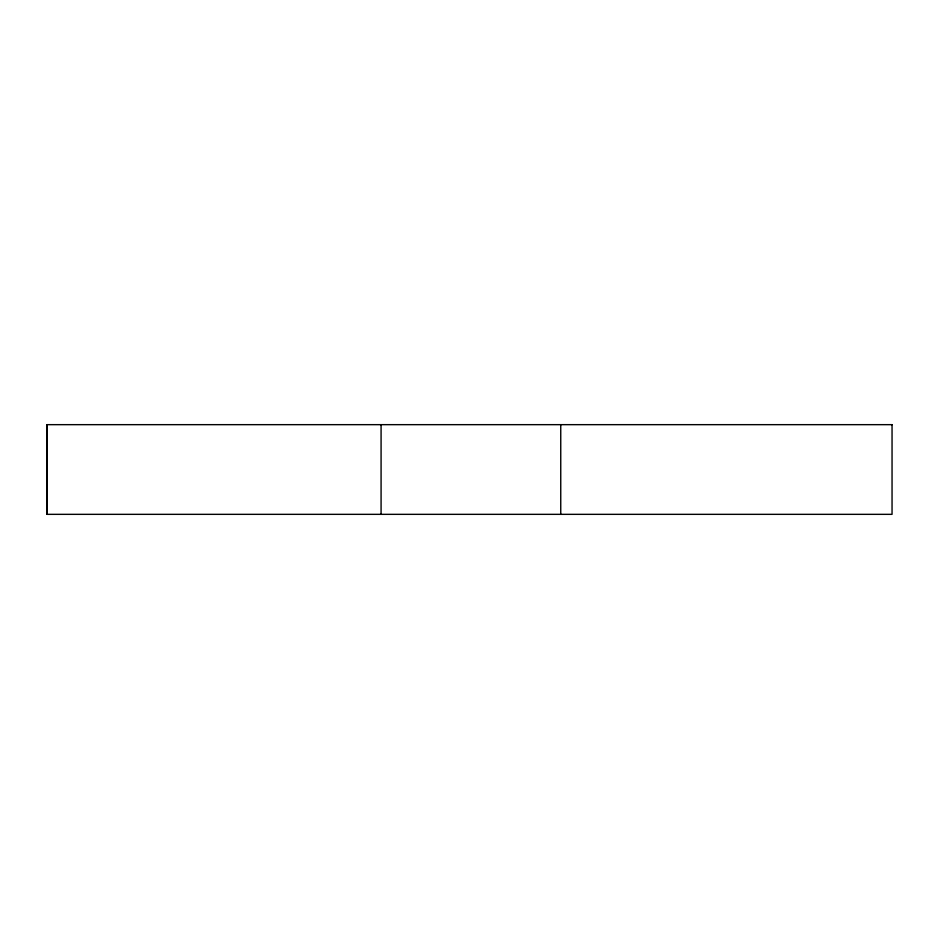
<?xml version="1.0" encoding="UTF-8"?>
<svg xmlns="http://www.w3.org/2000/svg" width="939" height="939" viewBox="0 0 939 939"><rect width="100%" height="100%" fill="white"/><g stroke="black" fill="none" stroke-linecap="round" stroke-linejoin="round"><path stroke-width="1.41" d="M560.747 424.663L560.747 514.337M381.081 424.663L381.081 514.337M47.103 424.663L47.103 514.337M892.05 424.663L46.95 424.663L46.95 514.337L892.05 514.337L892.05 424.663"/></g></svg>
